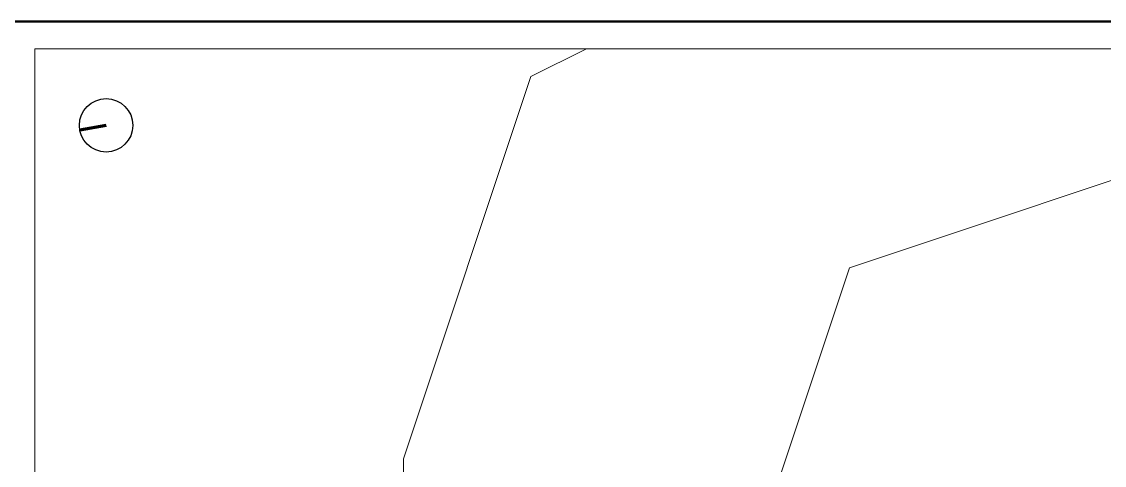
# Model space of a CAD drawing. Header units: millimetres. Extents: x 32551 to 59551, y -21458 to 15116.
# Drawn here: x 41600 to 45650, y 13456 to 15116 of the extents above; entities that cross this region are included whole.
import ezdxf

# ---------------------------------------------------------------- set-up
doc = ezdxf.new("R2010")
doc.units = ezdxf.units.MM
for name, color, linetype, lineweight, true_color in [('1ST', 141, 'Continuous', 50, 0x7debff), ('3RD', 141, 'Continuous', 25, 0x7debff), ('4TH DETAILS', 120, 'Continuous', 15, 0x39ffb0)]:
    doc.layers.add(name, color=color, linetype=linetype, lineweight=lineweight, true_color=true_color)
doc.layers.add('GLOW-CYAN', color=141, linetype='Continuous', lineweight=100, true_color=0x7debff, transparency=0.8)
doc.layers.add('LAYOUT', color=141, linetype='Continuous', lineweight=50, true_color=0x7debff, plot=False)

msp = doc.modelspace()

# ---------------------------------------------------------------- linework, layer by layer
at = {"layer": '1ST'}
msp.add_line((41915.826, 14727.893), (41817.541, 14709.451), dxfattribs=at)
at = {"layer": '3RD'}
msp.add_circle((41915.826, 14727.893), 100, dxfattribs=at)
at = {"layer": '4TH DETAILS'}
msp.add_lwpolyline([(41649.126, 6214.575), (50449.126, 6214.575), (50449.126, 15014.575), (41649.126, 15014.575)], close=True, dxfattribs=at)
for points in [[(43899.126, 9198.254), (43505.202, 10380.028), (43266.748, 12049.203), (43028.295, 12764.564), (43028.295, 13479.925), (43505.202, 14910.647), (43713.058, 15014.575)], [(48512.728, 11650.049), (48512.728, 12764.564), (47558.913, 13718.378), (46128.192, 14672.193), (44697.47, 14195.286), (44393.048, 13282.019)]]:
    msp.add_lwpolyline(points, dxfattribs=at)
at = {"layer": 'GLOW-CYAN'}
msp.add_line((41915.826, 14727.893), (41817.541, 14709.451), dxfattribs=at)
at = {"layer": 'LAYOUT'}
msp.add_lwpolyline([(32550.723, 15115.853), (59550.723, 15115.853)], dxfattribs=at)
msp.add_lwpolyline([(41550.723, 15115.853), (50550.723, 15115.853), (50550.723, 6115.853), (41550.723, 6115.853)], close=True, dxfattribs=at)
msp.add_lwpolyline([(41550.723, 15115.853), (50550.723, 15115.853), (50550.723, 6115.853), (41550.723, 6115.853)], close=True, dxfattribs=at)

doc.saveas('drawing.dxf')
